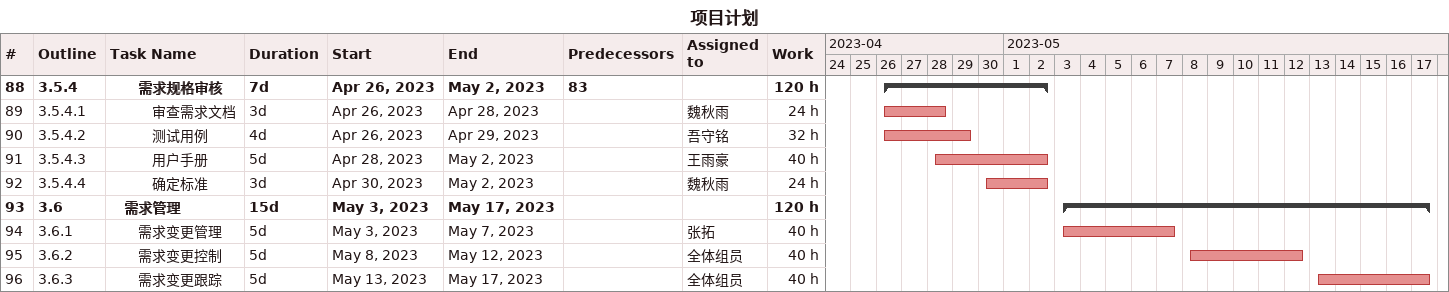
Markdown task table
项目计划

| ID | WBS | Task | Duration | Start | Finish | Predecessors | Resources | Work (h) |
|---|---|---|---|---|---|---|---|---|
| 88 | 3.5.4 | **需求规格审核** | 7d | 2023-04-26 | 2023-05-02 | 83 |  | 120 |
| 89 | 3.5.4.1 | 审查需求文档 | 3d | 2023-04-26 | 2023-04-28 |  | 魏秋雨 | 24 |
| 90 | 3.5.4.2 | 测试用例 | 4d | 2023-04-26 | 2023-04-29 |  | 吾守铭 | 32 |
| 91 | 3.5.4.3 | 用户手册 | 5d | 2023-04-28 | 2023-05-02 |  | 王雨豪 | 40 |
| 92 | 3.5.4.4 | 确定标准 | 3d | 2023-04-30 | 2023-05-02 |  | 魏秋雨 | 24 |
| 93 | 3.6 | **需求管理** | 15d | 2023-05-03 | 2023-05-17 |  |  | 120 |
| 94 | 3.6.1 | 需求变更管理 | 5d | 2023-05-03 | 2023-05-07 |  | 张拓 | 40 |
| 95 | 3.6.2 | 需求变更控制 | 5d | 2023-05-08 | 2023-05-12 |  | 全体组员 | 40 |
| 96 | 3.6.3 | 需求变更跟踪 | 5d | 2023-05-13 | 2023-05-17 |  | 全体组员 | 40 |
